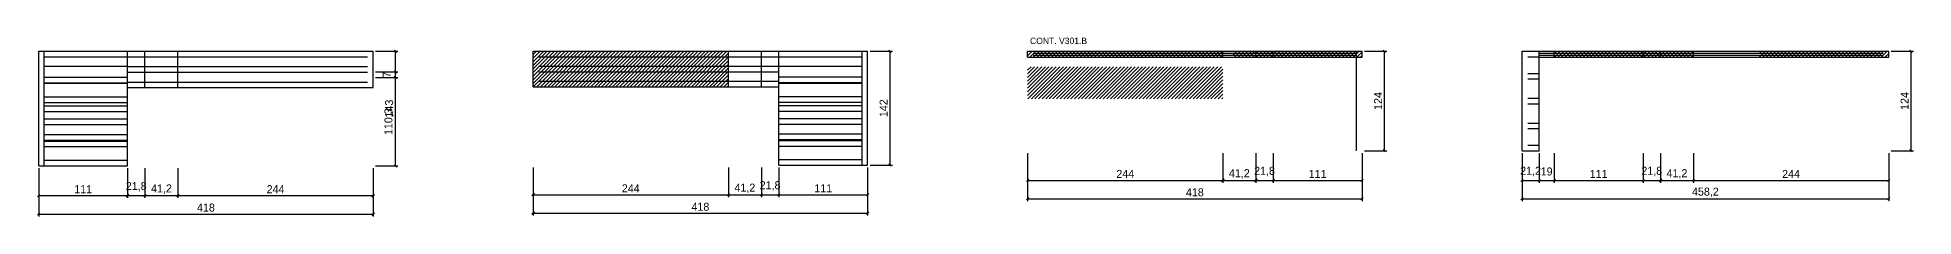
# Model space of a CAD drawing. Extents: x -9000 to 14229, y -395 to 1250.
# Drawn here: x 9253 to 11598, y -356 to -133 of the extents above; entities that cross this region are included whole.
import ezdxf

# ---------------------------------------------------------------- set-up
doc = ezdxf.new("R2010")
doc.units = 0
for name, color, linetype in [('COTA', 241, 'Continuous'), ('NOMENCLATURA', 7, 'Continuous'), ('Painéis', 200, 'Continuous'), ('Reaproveitamento', 251, 'Continuous'), ('SARR_2.2x7', 40, 'Continuous')]:
    doc.layers.add(name, color=color, linetype=linetype)
doc.dimstyles.new('PAINEL', dxfattribs={"dimtxt": 10, "dimasz": 3, "dimexe": 3, "dimexo": 3, "dimgap": 3, "dimtad": 1, "dimblk": 'OBLIQUE', "dimblk1": 'OBLIQUE', "dimcen": 2.5, "dimclrd": 4, "dimclre": 4, "dimclrt": 240, "dimazin": 3, "dimtfac": 1, "dimtmove": 0, "dimatfit": 3})

# ---------------------------------------------------------------- blocks, each defined once
blk = doc.blocks.new('_OBLIQUE')
at = {"color": 0, "linetype": 'BYBLOCK'}
blk.add_line((-0.5, -0.5), (0.5, 0.5), dxfattribs=at)

msp = doc.modelspace()

# ---------------------------------------------------------------- hatches: boundary and pattern name
at = {"layer": 'Reaproveitamento'}
h = msp.add_hatch(dxfattribs=at)
h.set_pattern_fill('ANSI31')
h.paths.add_polyline_path([(9872.4, -194.3), (10116.4, -194.3), (10116.4, -150.3), (9872.4, -150.3)])
h = msp.add_hatch(dxfattribs=at)
h.set_pattern_fill('ANSI31')
h.paths.add_polyline_path([(10490.4, -157.4), (10734.4, -157.4), (10734.4, -150.4), (10490.4, -150.4)])
h = msp.add_hatch(dxfattribs=at)
h.set_pattern_fill('ANSI31')
h.paths.add_polyline_path([(10746.9, -157.4), (10775.6, -157.4), (10775.6, -150.4), (10746.9, -150.4)])
h = msp.add_hatch(dxfattribs=at)
h.set_pattern_fill('ANSI31')
h.paths.add_polyline_path([(10775.6, -157.4), (10797.4, -157.4), (10797.4, -150.4), (10775.6, -150.4)])
h = msp.add_hatch(dxfattribs=at)
h.set_pattern_fill('ANSI31')
h.paths.add_polyline_path([(10797.4, -157.4), (10908.4, -157.4), (10908.4, -150.4), (10797.4, -150.4)])
h = msp.add_hatch(dxfattribs=at)
h.set_pattern_fill('ANSI31')
h.paths.add_polyline_path([(11148.6, -157.4), (11259.6, -157.4), (11259.6, -150.4), (11148.6, -150.4)])
h = msp.add_hatch(dxfattribs=at)
h.set_pattern_fill('ANSI31')
h.paths.add_polyline_path([(11259.6, -157.4), (11281.4, -157.4), (11281.4, -150.4), (11259.6, -150.4)])
h = msp.add_hatch(dxfattribs=at)
h.set_pattern_fill('ANSI31')
h.paths.add_polyline_path([(11281.4, -157.4), (11322.6, -157.4), (11322.6, -150.4), (11281.4, -150.4)])
h = msp.add_hatch(dxfattribs=at)
h.set_pattern_fill('ANSI31')
h.paths.add_polyline_path([(11405.1, -157.4), (11566.6, -157.4), (11566.6, -150.4), (11405.1, -150.4)])
h = msp.add_hatch(dxfattribs=at)
h.set_pattern_fill('ANSI31')
h.paths.add_polyline_path([(10490.4, -209.4), (10734.4, -209.4), (10734.4, -169.4), (10490.4, -169.4)])

# ---------------------------------------------------------------- linework, layer by layer
at = {"layer": 'Painéis'}
for p, q in [((9254.4, -150), (9365.4, -150)), ((9254.4, -293), (9254.4, -150)), ((9365.4, -293), (9365.4, -150)), ((9365.4, -150), (9387.2, -150)), ((9387.2, -195.3), (9387.2, -150)), ((9387.2, -150), (9428.4, -150)), ((9428.4, -195.3), (9428.4, -150)), ((9428.4, -150), (9672.4, -150)), ((9672.4, -195.3), (9672.4, -150)), ((9872.4, -150), (10116.4, -150)), ((9872.4, -194.3), (9872.4, -150)), ((10116.4, -194.3), (10116.4, -150)), ((10116.4, -150), (10157.6, -150)), ((10157.6, -194.3), (10157.6, -150)), ((10157.6, -150), (10179.4, -150)), ((10179.4, -292), (10179.4, -150)), ((10179.4, -150), (10290.4, -150)), ((10290.4, -292), (10290.4, -150)), ((10490.4, -150), (10734.4, -150)), ((10490.4, -157.4), (10490.4, -150)), ((10490.4, -157.4), (10734.4, -157.4)), ((10734.4, -157.4), (10734.4, -150)), ((10734.4, -150), (10775.6, -150)), ((10734.4, -157.4), (10775.6, -157.4)), ((10775.6, -157.4), (10775.6, -150)), ((10775.6, -150), (10797.4, -150)), ((10775.6, -157.4), (10797.4, -157.4)), ((10797.4, -157.4), (10797.4, -150)), ((10797.4, -150), (10908.4, -150)), ((10797.4, -157.4), (10908.4, -157.4)), ((10908.4, -157.4), (10908.4, -150)), ((11108.4, -150), (11129.6, -150)), ((11108.4, -274), (11108.4, -150)), ((11129.6, -274), (11129.6, -150)), ((11129.6, -150), (11148.6, -150)), ((11129.6, -157.4), (11148.6, -157.4)), ((11148.6, -157.4), (11148.6, -150)), ((11148.6, -150), (11259.6, -150)), ((11148.6, -157.4), (11259.6, -157.4)), ((11259.6, -157.4), (11259.6, -150)), ((11259.6, -150), (11281.4, -150)), ((11259.6, -157.4), (11281.4, -157.4)), ((11281.4, -157.4), (11281.4, -150)), ((11281.4, -150), (11322.6, -150)), ((11281.4, -157.4), (11322.6, -157.4)), ((11322.6, -157.4), (11322.6, -150)), ((11322.6, -150), (11566.6, -150)), ((11322.6, -157.4), (11566.6, -157.4)), ((11566.6, -157.4), (11566.6, -150)), ((9365.4, -195.3), (9387.2, -195.3)), ((9387.2, -195.3), (9428.4, -195.3)), ((9428.4, -195.3), (9672.4, -195.3)), ((9872.4, -194.3), (10116.4, -194.3)), ((10116.4, -194.3), (10157.6, -194.3)), ((10157.6, -194.3), (10179.4, -194.3)), ((11108.4, -274), (11129.6, -274)), ((9254.4, -293), (9365.4, -293)), ((10179.4, -292), (10290.4, -292))]:
    msp.add_line(p, q, dxfattribs=at)
at = {"layer": 'SARR_2.2x7'}
for p, q in [((9261.4, -293), (9261.4, -150)), ((10283.4, -292), (10283.4, -150)), ((10901.4, -274), (10901.4, -150))]:
    msp.add_line(p, q, dxfattribs=at)
for points in [[(9261.4, -157), (9365.4, -157)], [(9261.4, -157), (9365.4, -157)], [(9365.4, -157), (9387.2, -157)], [(9365.4, -157), (9387.2, -157)], [(9387.2, -157), (9428.4, -157)], [(9387.2, -157), (9428.4, -157)], [(9428.4, -157), (9665.4, -157)], [(9428.4, -157), (9665.4, -157)], [(9879.4, -157), (10116.4, -157)], [(9879.4, -157), (10116.4, -157)], [(10116.4, -157), (10157.6, -157)], [(10116.4, -157), (10157.6, -157)], [(10157.6, -157), (10179.4, -157)], [(10157.6, -157), (10179.4, -157)], [(10179.4, -157), (10283.4, -157)], [(10179.4, -157), (10283.4, -157)], [(10497.4, -152.4), (10734.4, -152.4)], [(10497.4, -152.4), (10734.4, -152.4)], [(10497.4, -155), (10734.4, -155)], [(10497.4, -155), (10734.4, -155)], [(10734.4, -152.4), (10775.6, -152.4)], [(10734.4, -152.4), (10775.6, -152.4)], [(10734.4, -155), (10775.6, -155)], [(10734.4, -155), (10775.6, -155)], [(10775.6, -152.4), (10797.4, -152.4)], [(10775.6, -152.4), (10797.4, -152.4)], [(10775.6, -155), (10797.4, -155)], [(10775.6, -155), (10797.4, -155)], [(10797.4, -152.4), (10901.4, -152.4)], [(10797.4, -152.4), (10901.4, -152.4)], [(10797.4, -155), (10901.4, -155)], [(10797.4, -155), (10901.4, -155)], [(11115.4, -157), (11129.6, -157)], [(11115.4, -157), (11129.6, -157)], [(11129.6, -152.4), (11148.6, -152.4)], [(11129.6, -152.4), (11148.6, -152.4)], [(11129.6, -155), (11148.6, -155)], [(11129.6, -155), (11148.6, -155)], [(11148.6, -152.4), (11259.6, -152.4)], [(11148.6, -152.4), (11259.6, -152.4)], [(11148.6, -155), (11259.6, -155)], [(11148.6, -155), (11259.6, -155)], [(11259.6, -152.4), (11281.4, -152.4)], [(11259.6, -152.4), (11281.4, -152.4)], [(11259.6, -155), (11281.4, -155)], [(11259.6, -155), (11281.4, -155)], [(11281.4, -152.4), (11322.6, -152.4)], [(11281.4, -152.4), (11322.6, -152.4)], [(11281.4, -155), (11322.6, -155)], [(11281.4, -155), (11322.6, -155)], [(11322.6, -152.4), (11559.6, -152.4)], [(11322.6, -152.4), (11559.6, -152.4)], [(11322.6, -155), (11559.6, -155)], [(11322.6, -155), (11559.6, -155)], [(9261.4, -168.7), (9365.4, -168.7)], [(9261.4, -182.25), (9365.4, -182.25)], [(9365.4, -169.15), (9387.2, -169.15)], [(9365.4, -169.15), (9387.2, -169.15)], [(9365.4, -176.15), (9387.2, -176.15)], [(9365.4, -176.15), (9387.2, -176.15)], [(9387.2, -169.15), (9428.4, -169.15)], [(9387.2, -169.15), (9428.4, -169.15)], [(9387.2, -176.15), (9428.4, -176.15)], [(9387.2, -176.15), (9428.4, -176.15)], [(9428.4, -169.15), (9665.4, -169.15)], [(9428.4, -169.15), (9665.4, -169.15)], [(9428.4, -176.15), (9665.4, -176.15)], [(9428.4, -176.15), (9665.4, -176.15)], [(9879.4, -168.65), (10116.4, -168.65)], [(9879.4, -168.65), (10116.4, -168.65)], [(9879.4, -175.65), (10116.4, -175.65)], [(9879.4, -175.65), (10116.4, -175.65)], [(9879.4, -187.3), (10116.4, -187.3)], [(9879.4, -187.3), (10116.4, -187.3)], [(10116.4, -168.65), (10157.6, -168.65)], [(10116.4, -168.65), (10157.6, -168.65)], [(10116.4, -175.65), (10157.6, -175.65)], [(10116.4, -175.65), (10157.6, -175.65)], [(10116.4, -187.3), (10157.6, -187.3)], [(10116.4, -187.3), (10157.6, -187.3)], [(10157.6, -168.65), (10179.4, -168.65)], [(10157.6, -168.65), (10179.4, -168.65)], [(10157.6, -175.65), (10179.4, -175.65)], [(10157.6, -175.65), (10179.4, -175.65)], [(10157.6, -187.3), (10179.4, -187.3)], [(10157.6, -187.3), (10179.4, -187.3)], [(10179.4, -168.7), (10283.4, -168.7)], [(10179.4, -182), (10283.4, -182)], [(11115.4, -177.5), (11129.6, -177.5)], [(11115.4, -177.5), (11129.6, -177.5)], [(11115.4, -184.5), (11129.6, -184.5)], [(11115.4, -184.5), (11129.6, -184.5)], [(9261.4, -189.25), (9365.4, -189.25)], [(9261.4, -189.7), (9365.4, -189.7)], [(9261.4, -206.775), (9365.4, -206.775)], [(9365.4, -188.3), (9387.2, -188.3)], [(9365.4, -188.3), (9387.2, -188.3)], [(9387.2, -188.3), (9428.4, -188.3)], [(9387.2, -188.3), (9428.4, -188.3)], [(9428.4, -188.3), (9665.4, -188.3)], [(9428.4, -188.3), (9665.4, -188.3)], [(10179.4, -189), (10283.4, -189)], [(10179.4, -189.7), (10283.4, -189.7)], [(10179.4, -206.525), (10283.4, -206.525)], [(11115.4, -208.5), (11129.6, -208.5)], [(11115.4, -208.5), (11129.6, -208.5)], [(9261.4, -213.775), (9365.4, -213.775)], [(9261.4, -218), (9365.4, -218)], [(9261.4, -225), (9365.4, -225)], [(9261.4, -234.35), (9365.4, -234.35)], [(10179.4, -213.525), (10283.4, -213.525)], [(10179.4, -217.5), (10283.4, -217.5)], [(10179.4, -224.5), (10283.4, -224.5)], [(10179.4, -233.85), (10283.4, -233.85)], [(11115.4, -215.5), (11129.6, -215.5)], [(11115.4, -215.5), (11129.6, -215.5)], [(9261.4, -241.35), (9365.4, -241.35)], [(9261.4, -253.75), (9365.4, -253.75)], [(10179.4, -240.85), (10283.4, -240.85)], [(10179.4, -253), (10283.4, -253)], [(11115.4, -239.5), (11129.6, -239.5)], [(11115.4, -239.5), (11129.6, -239.5)], [(11115.4, -246.5), (11129.6, -246.5)], [(11115.4, -246.5), (11129.6, -246.5)], [(9261.4, -260.75), (9365.4, -260.75)], [(9261.4, -261.925), (9365.4, -261.925)], [(9261.4, -268.925), (9365.4, -268.925)], [(10179.4, -260), (10283.4, -260)], [(10179.4, -261.175), (10283.4, -261.175)], [(10179.4, -268.175), (10283.4, -268.175)], [(11115.4, -267), (11129.6, -267)], [(11115.4, -267), (11129.6, -267)], [(9261.4, -286), (9365.4, -286)], [(9261.4, -286), (9365.4, -286)], [(10179.4, -285), (10283.4, -285)], [(10179.4, -285), (10283.4, -285)]]:
    msp.add_lwpolyline(points, dxfattribs=at)

# ---------------------------------------------------------------- texts
at = {"layer": 'NOMENCLATURA'}
msp.add_text('CONT. V301.B', height=8, dxfattribs=at).set_placement((10493.4, -141))

# ---------------------------------------------------------------- dimensions: what is measured, and where the dimension line sits
at = {"layer": 'COTA'}
for base, p1, p2 in [((9700.4, -293), (9672.4, -293), (9672.4, -150)), ((10318.4, -292), (10290.4, -292), (10290.4, -150)), ((10318.4, -292), (10290.4, -292), (10290.4, -150)), ((10936.4, -274), (10908.4, -274), (10908.4, -150)), ((10936.4, -274), (10908.4, -274), (10908.4, -150)), ((11594.6, -274), (11566.6, -274), (11566.6, -150)), ((11594.6, -274), (11566.6, -274), (11566.6, -150)), ((9700.4, -182.7), (9672.4, -182.7), (9672.4, -175.7)), ((9700.4, -293), (9672.4, -293), (9672.4, -182.7))]:
    msp.add_linear_dim(base=base, p1=p1, p2=p2, angle=90, dimstyle='PAINEL', dxfattribs=at).render()
for base, p1, p2 in [((10490.4, -311), (10490.4, -274), (10734.4, -274)), ((10490.4, -334), (10490.4, -274), (10908.4, -274)), ((10734.4, -311), (10734.4, -274), (10775.6, -274)), ((10775.6, -311), (10775.6, -274), (10797.4, -274)), ((10797.4, -311), (10797.4, -274), (10908.4, -274)), ((11108.4, -311), (11108.4, -274), (11129.6, -274)), ((11108.4, -334), (11108.4, -274), (11566.6, -274)), ((11129.6, -311), (11129.6, -274), (11148.6, -274)), ((11148.6, -311), (11148.6, -274), (11259.6, -274)), ((11259.6, -311), (11259.6, -274), (11281.4, -274)), ((11281.4, -311), (11281.4, -274), (11322.6, -274)), ((11322.6, -311), (11322.6, -274), (11566.6, -274)), ((9254.4, -330), (9254.4, -293), (9365.4, -293)), ((9254.4, -353), (9254.4, -293), (9672.4, -293)), ((9365.4, -330), (9365.4, -293), (9387.2, -293)), ((9387.2, -330), (9387.2, -293), (9428.4, -293)), ((9428.4, -330), (9428.4, -293), (9672.4, -293)), ((9872.4, -329), (9872.4, -292), (10116.4, -292)), ((9872.4, -352), (9872.4, -292), (10290.4, -292)), ((10116.4, -329), (10116.4, -292), (10157.6, -292)), ((10157.6, -329), (10157.6, -292), (10179.4, -292)), ((10179.4, -329), (10179.4, -292), (10290.4, -292))]:
    msp.add_linear_dim(base=base, p1=p1, p2=p2, dimstyle='PAINEL', dxfattribs=at).render()

doc.saveas('drawing.dxf')
